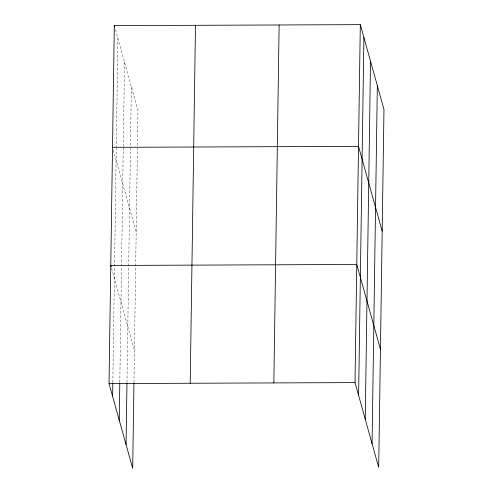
<?xml version="1.0" encoding="UTF-8"?>
<svg xmlns="http://www.w3.org/2000/svg" width="493" height="493" viewBox="0 0 493 493"><rect width="100%" height="100%" fill="white"/><g stroke="black" fill="none" stroke-linecap="round" stroke-linejoin="round"><path stroke-width="0.37" stroke-dasharray="2.46 1.85" d="M112.823 382.642L116.274 148.726M116.286 147.962L117.901 38.503M119.799 382.593L123.275 147.191M123.287 146.427L124.526 62.235M126.984 382.494L131.354 86.682M133.96 382.445L137.978 110.407L115.307 29.21M113.31 150.192L136.179 232.111M111.566 268.315L134.435 350.227"/><path stroke-width="0.74" d="M133.948 383.209L132.691 468.35L109.027 383.579L114.308 25.636L360.309 24.65L383.973 109.421L378.692 467.364L355.022 382.593L360.309 24.65M112.62 396.446L112.811 383.406M119.244 420.178L119.787 383.357M126.066 444.624L126.972 383.258M190.206 383.252L195.487 25.309M273.843 382.913L279.124 24.977M358.614 395.46L363.902 37.523M365.239 419.192L370.526 61.249M372.067 443.638L377.348 85.696M112.509 147.333L358.51 146.347L382.18 231.125M109.027 383.579L355.022 382.593M380.436 349.241L356.766 264.47L110.771 265.456L111.165 266.886M114.308 25.636L114.709 27.066"/></g></svg>
